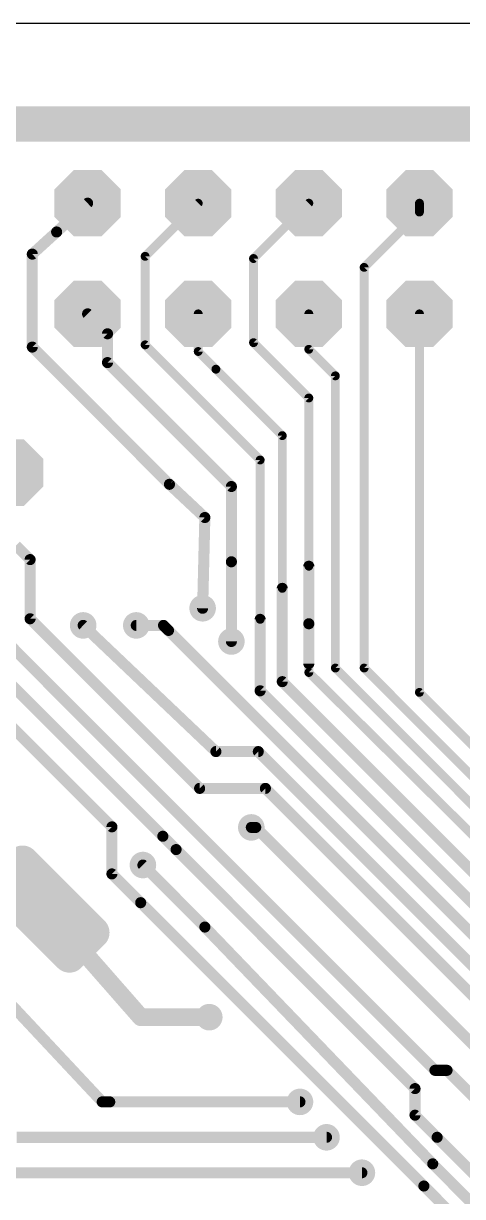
# Model space of a CAD drawing. Extents: x 0 to 81, y 1 to 51.
# Drawn here: x 23.93 to 34.01, y 24.08 to 51 of the extents above; entities that cross this region are included whole.
import ezdxf

# ---------------------------------------------------------------- set-up
doc = ezdxf.new("R2010")
doc.units = 0
for name, color, linetype in [('1', 22, 'CONTINUOUS'), ('17', 82, 'CONTINUOUS'), ('18', 82, 'CONTINUOUS'), ('20', 7, 'CONTINUOUS')]:
    doc.layers.add(name, color=color, linetype=linetype)

# ---------------------------------------------------------------- blocks, each defined once
blk = doc.blocks.new('OCTAGONP')
at = {"const_width": 0.5}
blk.add_lwpolyline([(-0.25, -0.1036), (-0.25, 0.1036), (-0.1036, 0.25), (0.1036, 0.25), (0.25, 0.1036), (0.25, -0.1036), (0.1036, -0.25), (-0.1036, -0.25), (-0.25, -0.1036), (-0.25, 0.1036)], dxfattribs=at)
blk = doc.blocks.new('RECT487680X243840R50')
at = {"const_width": 0.381}
blk.add_lwpolyline([(1.3335, -0.381), (1.3335, 0.381, 0.4142), (1.143, 0.5715), (-1.143, 0.5715, 0.4142), (-1.3335, 0.381), (-1.3335, -0.381, 0.4142), (-1.143, -0.5715), (1.143, -0.5715, 0.4142)], format="xyb", close=True, dxfattribs=at)
blk.add_solid([(-1.1684, -0.4064), (1.1684, -0.4064), (-1.1684, 0.4064), (1.1684, 0.4064)])
blk = doc.blocks.new('ROUNDV')
at = {"const_width": 0.5}
blk.add_lwpolyline([(0, -0.25, 1), (0, 0.25, 1), (0, -0.25)], format="xyb", dxfattribs=at)

msp = doc.modelspace()

# ---------------------------------------------------------------- linework, layer by layer
at = {"layer": '1'}
for points, const_width in [([(22.1742, 48.6918), (47.7012, 48.6918)], 0.8128), ([(24.6888, 46.2148), (25.4, 46.8752)], 0.254), ([(26.7208, 45.656), (27.94, 46.8752)], 0.2032), ([(29.21, 45.6052), (30.48, 46.8752)], 0.2032), ([(33.02, 46.672), (33.02, 46.8752)], 0.2032), ([(31.75, 45.402), (33.02, 46.672)], 0.2032), ([(24.13, 45.7068), (24.6888, 46.2148)], 0.254), ([(24.13, 43.5732), (24.13, 45.7068)], 0.254), ([(26.7208, 43.624), (26.7208, 45.656)], 0.2032), ([(29.21, 43.6748), (29.21, 45.6052)], 0.2032), ([(31.75, 36.2072), (31.75, 45.402)], 0.2032), ([(25.8572, 43.878), (25.4, 44.3352)], 0.254), ([(27.94, 44.3352), (27.94, 43.4716)], 0.2032), ([(30.48, 43.5224), (30.48, 44.3352)], 0.2032), ([(33.02, 35.6484), (33.02, 44.3352)], 0.2032), ([(25.8572, 43.2176), (25.8572, 43.878)], 0.254), ([(27.2796, 40.4236), (24.13, 43.5732)], 0.254), ([(29.3624, 40.9824), (26.7208, 43.624)], 0.2032), ([(30.48, 42.4048), (29.21, 43.6748)], 0.2032), ([(31.0896, 42.9128), (30.48, 43.5224)], 0.2032), ([(28.702, 40.3728), (25.8572, 43.2176)], 0.254), ([(27.94, 43.4716), (28.3464, 43.0652)], 0.2032), ([(29.8704, 41.5412), (28.3464, 43.0652)], 0.2032), ([(31.0896, 36.2072), (31.0896, 42.9128)], 0.2032), ([(30.48, 38.544), (30.48, 42.4048)], 0.2032), ([(29.8704, 38.036), (29.8704, 41.5412)], 0.2032), ([(29.3624, 37.3248), (29.3624, 40.9824)], 0.2032), ([(28.0924, 39.6616), (27.2796, 40.4236)], 0.254), ([(28.702, 38.6456), (28.702, 40.3728)], 0.254), ([(28.0416, 37.5788), (28.0924, 39.6616)], 0.254), ([(23.7566, 39.0186), (24.0792, 38.696)], 0.254), ([(24.0792, 38.696), (24.0792, 37.338)], 0.254), ([(28.702, 36.8168), (28.702, 38.6456)], 0.254), ([(30.48, 37.2232), (30.48, 38.544)], 0.254), ([(29.8704, 35.895), (29.8704, 38.036)], 0.254), ([(24.0792, 37.338), (27.9722, 33.445)], 0.254), ([(29.3624, 35.6846), (29.3624, 37.3248)], 0.254), ([(33.3756, 26.9748), (23.078, 37.2724)], 0.254), ([(28.3464, 34.29), (25.2984, 37.1856)], 0.254), ([(27.143, 37.1856), (26.5176, 37.1856)], 0.254), ([(27.2578, 37.0708), (27.143, 37.1856)], 0.254), ([(37.0236, 27.3049), (27.2578, 37.0708)], 0.254), ([(30.48, 36.3088), (30.48, 37.2232)], 0.254), ([(30.48, 36.1056), (30.48, 37.2232)], 0.2032), ([(27.1272, 32.3464), (23.05, 36.4236)], 0.254), ([(36.8808, 29.7556), (30.48, 36.1056)], 0.2032), ([(36.7792, 30.5176), (31.0896, 36.2072)], 0.2032), ([(37.1348, 30.8224), (31.75, 36.2072)], 0.2032), ([(37.3828, 27.6641), (29.3624, 35.6846)], 0.254), ([(37.742, 28.0234), (29.8704, 35.895)], 0.254), ([(22.86, 35.6616), (25.9588, 32.5628)], 0.254), ([(37.4904, 31.178), (33.02, 35.6484)], 0.2032), ([(29.3201, 34.29), (28.3464, 34.29)], 0.254), ([(36.6644, 26.9457), (29.3201, 34.29)], 0.254), ([(27.9722, 33.445), (29.4826, 33.445)], 0.254), ([(36.3232, 26.6045), (29.4826, 33.445)], 0.254), ([(25.9588, 32.5628), (25.9588, 31.4828)], 0.254), ([(29.2608, 32.5496), (29.1592, 32.5496)], 0.254), ([(36.3728, 25.4376), (29.2608, 32.5496)], 0.254), ([(27.432, 32.0416), (27.1272, 32.3464)], 0.254), ([(32.9184, 26.5552), (27.432, 32.0416)], 0.254), ([(28.0924, 30.2636), (26.67, 31.686)], 0.254), ([(24.4447, 30.675), (23.427, 31.2846)], 0.6096), ([(26.6192, 30.8224), (25.9588, 31.4828)], 0.254), ([(21.2344, 31.0569), (25.7361, 26.2504)], 0.254), ([(26.6209, 28.194), (24.4447, 30.675)], 0.4064), ([(33.1216, 24.32), (26.6192, 30.8224)], 0.254), ([(33.3248, 24.828), (28.0924, 30.2636)], 0.254), ([(28.194, 28.194), (26.6209, 28.194)], 0.4064), ([(33.6539, 26.9748), (33.3756, 26.9748)], 0.254), ([(36.3232, 24.3055), (33.6539, 26.9748)], 0.254), ([(32.9184, 25.9456), (32.9184, 26.5552)], 0.254), ([(25.7361, 26.2504), (25.908, 26.2504)], 0.254), ([(30.2768, 26.2504), (25.908, 26.2504)], 0.254), ([(33.4264, 25.4376), (32.9184, 25.9456)], 0.254), ([(30.8864, 25.4376), (23.7744, 25.4376)], 0.254), ([(36.068, 22.796), (33.4264, 25.4376)], 0.254), ([(35.9664, 22.1864), (33.3248, 24.828)], 0.254), ([(31.6992, 24.6248), (21.9456, 24.6248)], 0.254), ([(35.8648, 21.5768), (33.1216, 24.32)], 0.254)]:
    msp.add_lwpolyline(points, dxfattribs=dict(at, const_width=const_width))
for points, const_width in [([(25.4432, 46.8287, 1), (25.3568, 46.9217)], 0.127), ([(27.9759, 46.8393, 1), (27.9041, 46.9111)], 0.1016), ([(30.5159, 46.8393, 1), (30.4441, 46.9111)], 0.1016), ([(33.0708, 46.8752, 1), (32.9692, 46.8752)], 0.1016), ([(32.9692, 46.672, 1), (33.0708, 46.672)], 0.1016), ([(33.0559, 46.6361, 1), (32.9841, 46.7079)], 0.1016), ([(24.6456, 46.2613, 1), (24.732, 46.1683)], 0.127), ([(24.7315, 46.1678, 1), (24.6461, 46.2618)], 0.127), ([(24.1935, 45.7068, 1), (24.0665, 45.7068)], 0.127), ([(24.0873, 45.7538, 1), (24.1727, 45.6598)], 0.127), ([(26.7716, 45.656, 1), (26.67, 45.656)], 0.1016), ([(26.6849, 45.6919, 1), (26.7567, 45.6201)], 0.1016), ([(29.2608, 45.6052, 1), (29.1592, 45.6052)], 0.1016), ([(29.1741, 45.6411, 1), (29.2459, 45.5693)], 0.1016), ([(31.8008, 45.402, 1), (31.6992, 45.402)], 0.1016), ([(31.7141, 45.4379, 1), (31.7859, 45.3661)], 0.1016), ([(25.4449, 44.3801, 1), (25.3551, 44.2903)], 0.127), ([(27.9908, 44.3352, 1), (27.8892, 44.3352)], 0.1016), ([(30.5308, 44.3352, 1), (30.4292, 44.3352)], 0.1016), ([(33.0708, 44.3352, 1), (32.9692, 44.3352)], 0.1016), ([(25.9207, 43.878, 1), (25.7937, 43.878)], 0.127), ([(25.8123, 43.8331, 1), (25.9021, 43.9229)], 0.127), ([(24.1749, 43.6181, 1), (24.0851, 43.5283)], 0.127), ([(24.0665, 43.5732, 1), (24.1935, 43.5732)], 0.127), ([(26.7567, 43.6599, 1), (26.6849, 43.5881)], 0.1016), ([(26.67, 43.624, 1), (26.7716, 43.624)], 0.1016), ([(29.2459, 43.7107, 1), (29.1741, 43.6389)], 0.1016), ([(29.1592, 43.6748, 1), (29.2608, 43.6748)], 0.1016), ([(30.5159, 43.5583, 1), (30.4441, 43.4865)], 0.1016), ([(25.9021, 43.2625, 1), (25.8123, 43.1727)], 0.127), ([(27.9759, 43.5075, 1), (27.9041, 43.4357)], 0.1016), ([(27.8892, 43.4716, 1), (27.9908, 43.4716)], 0.1016), ([(30.4292, 43.5224, 1), (30.5308, 43.5224)], 0.1016), ([(25.7937, 43.2176, 1), (25.9207, 43.2176)], 0.127), ([(28.3823, 43.1011, 1), (28.3105, 43.0293)], 0.1016), ([(28.3105, 43.0293, 1), (28.3823, 43.1011)], 0.1016), ([(31.1404, 42.9128, 1), (31.0388, 42.9128)], 0.1016), ([(31.0537, 42.8769, 1), (31.1255, 42.9487)], 0.1016), ([(30.5308, 42.4048, 1), (30.4292, 42.4048)], 0.1016), ([(30.4441, 42.3689, 1), (30.5159, 42.4407)], 0.1016), ([(29.9212, 41.5412, 1), (29.8196, 41.5412)], 0.1016), ([(29.8345, 41.5053, 1), (29.9063, 41.5771)], 0.1016), ([(29.4132, 40.9824, 1), (29.3116, 40.9824)], 0.1016), ([(29.3265, 40.9465, 1), (29.3983, 41.0183)], 0.1016), ([(27.323, 40.4699, 1), (27.2362, 40.3773)], 0.127), ([(27.2347, 40.3787, 1), (27.3245, 40.4685)], 0.127), ([(28.7655, 40.3728, 1), (28.6385, 40.3728)], 0.127), ([(28.6571, 40.3279, 1), (28.7469, 40.4177)], 0.127), ([(28.1559, 39.6601, 1), (28.0289, 39.6631)], 0.127), ([(28.049, 39.6153, 1), (28.1358, 39.7079)], 0.127), ([(24.1427, 38.696, 1), (24.0157, 38.696)], 0.127), ([(24.0343, 38.6511, 1), (24.1241, 38.7409)], 0.127), ([(28.7655, 38.6456, 1), (28.6385, 38.6456)], 0.127), ([(28.6385, 38.6456, 1), (28.7655, 38.6456)], 0.127), ([(30.5435, 38.544, 1), (30.4165, 38.544)], 0.127), ([(30.4292, 38.544, 1), (30.5308, 38.544)], 0.1016), ([(29.9339, 38.036, 1), (29.8069, 38.036)], 0.127), ([(29.8196, 38.036, 1), (29.9212, 38.036)], 0.1016), ([(24.1241, 37.3829, 1), (24.0343, 37.2931)], 0.127), ([(27.9781, 37.5803, 1), (28.1051, 37.5773)], 0.127), ([(29.4259, 37.3248, 1), (29.2989, 37.3248)], 0.127), ([(24.0157, 37.338, 1), (24.1427, 37.338)], 0.127), ([(25.3421, 37.2316, 1), (25.2547, 37.1396)], 0.127), ([(26.5176, 37.2491, 1), (26.5176, 37.1221)], 0.127), ([(27.1879, 37.2305, 1), (27.0981, 37.1407)], 0.127), ([(27.143, 37.1221, 1), (27.143, 37.2491)], 0.127), ([(27.3027, 37.1157, 1), (27.2129, 37.0259)], 0.127), ([(27.2129, 37.0259, 1), (27.3027, 37.1157)], 0.127), ([(29.3116, 37.3248, 1), (29.4132, 37.3248)], 0.1016), ([(30.5435, 37.2232, 1), (30.4165, 37.2232)], 0.127), ([(30.4165, 37.2232, 1), (30.5435, 37.2232)], 0.127), ([(30.5308, 37.2232, 1), (30.4292, 37.2232)], 0.1016), ([(28.6385, 36.8168, 1), (28.7655, 36.8168)], 0.127), ([(30.4165, 36.3088, 1), (30.5435, 36.3088)], 0.127), ([(30.5158, 36.1417, 1), (30.4442, 36.0695)], 0.1016), ([(30.4292, 36.1056, 1), (30.5308, 36.1056)], 0.1016), ([(31.1255, 36.2431, 1), (31.0537, 36.1713)], 0.1016), ([(31.0388, 36.2072, 1), (31.1404, 36.2072)], 0.1016), ([(31.7859, 36.2431, 1), (31.7141, 36.1713)], 0.1016), ([(31.6992, 36.2072, 1), (31.8008, 36.2072)], 0.1016), ([(29.4073, 35.7295, 1), (29.3175, 35.6397)], 0.127), ([(29.9153, 35.9399, 1), (29.8255, 35.8501)], 0.127), ([(29.8069, 35.895, 1), (29.9339, 35.895)], 0.127), ([(29.2989, 35.6846, 1), (29.4259, 35.6846)], 0.127), ([(33.0559, 35.6843, 1), (32.9841, 35.6125)], 0.1016), ([(32.9692, 35.6484, 1), (33.0708, 35.6484)], 0.1016), ([(28.3464, 34.3535, 1), (28.3464, 34.2265)], 0.127), ([(28.3027, 34.244, 1), (28.3901, 34.336)], 0.127), ([(29.365, 34.3349, 1), (29.2752, 34.2451)], 0.127), ([(29.3201, 34.2265, 1), (29.3201, 34.3535)], 0.127), ([(27.9722, 33.5085, 1), (27.9722, 33.3815)], 0.127), ([(27.9273, 33.4001, 1), (28.0171, 33.4899)], 0.127), ([(29.5275, 33.4899, 1), (29.4377, 33.4001)], 0.127), ([(29.4826, 33.3815, 1), (29.4826, 33.5085)], 0.127), ([(26.0223, 32.5628, 1), (25.8953, 32.5628)], 0.127), ([(25.9139, 32.5179, 1), (26.0037, 32.6077)], 0.127), ([(29.1592, 32.6131, 1), (29.1592, 32.4861)], 0.127), ([(29.3057, 32.5945, 1), (29.2159, 32.5047)], 0.127), ([(29.2608, 32.4861, 1), (29.2608, 32.6131)], 0.127), ([(27.1721, 32.3913, 1), (27.0823, 32.3015)], 0.127), ([(27.0823, 32.3015, 1), (27.1721, 32.3913)], 0.127), ([(27.4769, 32.0865, 1), (27.3871, 31.9967)], 0.127), ([(27.3871, 31.9967, 1), (27.4769, 32.0865)], 0.127), ([(26.7149, 31.7309, 1), (26.6251, 31.6411)], 0.127), ([(26.0037, 31.5277, 1), (25.9139, 31.4379)], 0.127), ([(25.8953, 31.4828, 1), (26.0223, 31.4828)], 0.127), ([(24.3664, 30.5443, 1), (24.523, 30.8058)], 0.3048), ([(24.521, 30.742, 1), (24.3683, 30.608)], 0.2032), ([(26.6641, 30.8673, 1), (26.5743, 30.7775)], 0.127), ([(26.5743, 30.7775, 1), (26.6641, 30.8673)], 0.127), ([(28.1381, 30.3076, 1), (28.0467, 30.2196)], 0.127), ([(28.0475, 30.2187, 1), (28.1373, 30.3085)], 0.127), ([(26.6209, 28.2956, 1), (26.6209, 28.0924)], 0.2032), ([(26.5445, 28.127, 1), (26.6973, 28.261)], 0.2032), ([(28.194, 28.0924, 1), (28.194, 28.2956)], 0.2032), ([(33.3756, 27.0383, 1), (33.3756, 26.9113)], 0.127), ([(33.3307, 26.9299, 1), (33.4205, 27.0197)], 0.127), ([(33.6988, 27.0197, 1), (33.609, 26.9299)], 0.127), ([(33.6539, 26.9113, 1), (33.6539, 27.0383)], 0.127), ([(32.9819, 26.5552, 1), (32.8549, 26.5552)], 0.127), ([(32.8735, 26.5103, 1), (32.9633, 26.6001)], 0.127), ([(25.7361, 26.3139, 1), (25.7361, 26.1869)], 0.127), ([(25.6897, 26.207, 1), (25.7824, 26.2938)], 0.127), ([(25.908, 26.3139, 1), (25.908, 26.1869)], 0.127), ([(25.908, 26.1869, 1), (25.908, 26.3139)], 0.127), ([(30.2768, 26.1869, 1), (30.2768, 26.3139)], 0.127), ([(32.9633, 25.9905, 1), (32.8735, 25.9007)], 0.127), ([(32.8549, 25.9456, 1), (32.9819, 25.9456)], 0.127), ([(30.8864, 25.3741, 1), (30.8864, 25.5011)], 0.127), ([(33.4713, 25.4825, 1), (33.3815, 25.3927)], 0.127), ([(33.3815, 25.3927, 1), (33.4713, 25.4825)], 0.127), ([(33.3697, 24.8729, 1), (33.2799, 24.7831)], 0.127), ([(33.2791, 24.784, 1), (33.3705, 24.872)], 0.127), ([(31.6992, 24.5613, 1), (31.6992, 24.6883)], 0.127), ([(33.1665, 24.3649, 1), (33.0767, 24.2751)], 0.127), ([(33.0767, 24.2751, 1), (33.1665, 24.3649)], 0.127)]:
    msp.add_lwpolyline(points, format="xyb", dxfattribs=dict(at, const_width=const_width))
at = {"layer": '20'}
msp.add_line((81, 51), (0, 51), dxfattribs=at)

# ---------------------------------------------------------------- block references
at = {"layer": '1', "rotation": 135}
msp.add_blockref('RECT487680X243840R50', (24.4447, 30.675), dxfattribs=at)
at = {"layer": '17', "xscale": 1.524, "yscale": 1.524, "rotation": 180}
for p in [(25.4, 46.8752), (27.94, 46.8752), (30.48, 46.8752), (33.02, 46.8752), (25.4, 44.3352), (27.94, 44.3352), (30.48, 44.3352), (33.02, 44.3352)]:
    msp.add_blockref('OCTAGONP', p, dxfattribs=at)
at = {"layer": '17', "xscale": 1.524, "yscale": 1.524}
msp.add_blockref('OCTAGONP', (23.622, 40.6908), dxfattribs=at)
at = {"layer": '18', "xscale": 0.6096, "yscale": 0.6096}
for p in [(28.0416, 37.5788), (25.2984, 37.1856), (26.5176, 37.1856), (28.702, 36.8168), (29.1592, 32.5496), (26.67, 31.686), (28.194, 28.194), (30.2768, 26.2504), (30.8864, 25.4376), (31.6992, 24.6248)]:
    msp.add_blockref('ROUNDV', p, dxfattribs=at)

doc.saveas('drawing.dxf')
